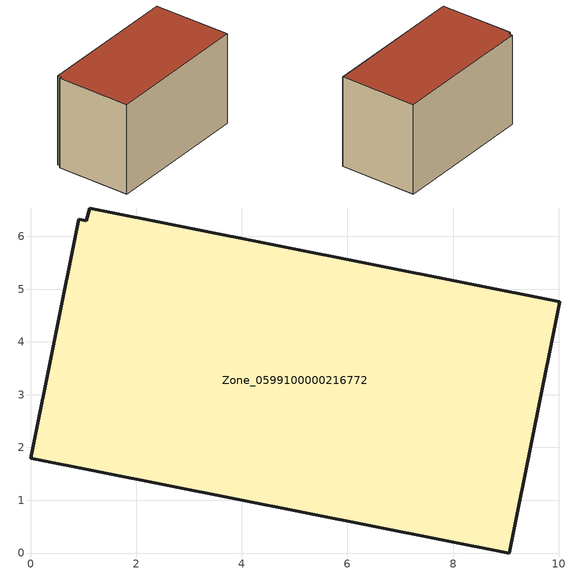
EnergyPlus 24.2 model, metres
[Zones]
Zone_0599100000216772
 floor ground (C_G): 1.11,6.54 10.02,4.76 9.07,0 0,1.8 0.91,6.32 1.05,6.29 z0
 wall outside (C_F): 9.07,0 10.02,4.76 1.11,6.54 1.05,6.29 0.91,6.32 0,1.8 9.07,0 z0:5.8
 roof outside (C_R): 10.02,4.76 1.11,6.54 1.05,6.29 0.91,6.32 0,1.8 9.07,0 z5.8
[BUILDING]
Pand.0599100000216772: North Axis=0; Terrain=City; Loads Convergence Tolerance Value=0.04; Temperature Convergence Tolerance Value=0.4; Solar Distribution=FullExterior; Maximum Number of Warmup Days=25; Minimum Number of Warmup Days=1
[Site:Location]
Rotterdam.The.Hague.AP_ZH_NLD Design_Conditions: Latitude=51.96; Longitude=4.45; Time Zone=1; Elevation=-4.5
[SITE:GROUNDTEMPERATURE:BUILDINGSURFACE]
18, 18, 18, 18, 18, 18, 18, 18, 18, 18, 18, 18
[MATERIAL] Thermal Absorptance=0.9; Solar Absorptance=0.7; Visible Absorptance=0.7
Name | Roughness | Thickness | Conductivity | Density | Specific Heat
G.TC.1946-1964 | MediumSmooth | 0.15 | 1 | 540 | 1210
F.TC.1946-1964 | Rough | 0.3 | 0.857143 | 1920 | 840
R.TC.1946-1964 | MediumRough | 0.2 | 0.235294 | 1500 | 1000
[CONSTRUCTION]
C_G: G.TC.1946-1964
C_F: F.TC.1946-1964
C_R: R.TC.1946-1964
[ZONE]
Zone_0599100000216772: Type=1; Multiplier=1; Ceiling Height=Autocalculate; Volume=Autocalculate; Floor Area=autocalculate; Part of Total Floor Area=Yes
[ZONEINFILTRATION:DESIGNFLOWRATE]
Infil_Zone_0599100000216772: Zone or ZoneList or Space or SpaceList=Zone_0599100000216772; Schedule=AlwaysOn; Design Flow Rate Calculation Method=Flow/Area; Flow Rate per Floor Area=0.003; Constant Term Coefficient=1; Temperature Term Coefficient=0; Velocity Term Coefficient=0; Velocity Squared Term Coefficient=0
[HVACTEMPLATE:ZONE:IDEALLOADSAIRSYSTEM]
Zone_0599100000216772: Maximum Heating Supply Air Temperature=50; Minimum Cooling Supply Air Temperature=13; Maximum Heating Supply Air Humidity Ratio=0.0156; Minimum Cooling Supply Air Humidity Ratio=0.0077; Heating Limit=NoLimit; Cooling Limit=NoLimit; Dehumidification Control Type=ConstantSensibleHeatRatio; Cooling Sensible Heat Ratio=0.7; Dehumidification Setpoint=60; Humidification Control Type=None; Humidification Setpoint=30; Outdoor Air Method=None; Outdoor Air Flow Rate per Person=0.00944; Outdoor Air Flow Rate per Zone Floor Area=0; Outdoor Air Flow Rate per Zone=0; Demand Controlled Ventilation Type=None; Outdoor Air Economizer Type=NoEconomizer; Heat Recovery Type=None; Sensible Heat Recovery Effectiveness=0.7; Latent Heat Recovery Effectiveness=0.65
[ZONECONTROL:THERMOSTAT]
ThermostatControl_Zone_0599100000216772: Zone or ZoneList=Zone_0599100000216772; Control Type Schedule=DualSetpointControlType; Control 1=Thermostat_Zone_0599100000216772; Temperature Difference Between Cutout And Setpoint=0
[THERMOSTATSETPOINT:DUALSETPOINT]
Thermostat_Zone_0599100000216772: Heating Setpoint Temperature Schedule=HeatingSetpoint_Zone_0599100000216772; Cooling Setpoint Temperature Schedule=CoolingSetpoint_Zone_0599100000216772
[SCHEDULE:COMPACT]
HeatingSetpoint_Zone_0599100000216772: Through: 12/31, For: AllDays, Until: 24:00, 21
CoolingSetpoint_Zone_0599100000216772: Through: 12/31, For: AllDays, Until: 24:00, 24
DualSetpointControlType: Through: 12/31, For: AllDays, Until: 24:00, 4
AlwaysOn: Through: 12/31, For: AllDays, Until: 24:00, 1
